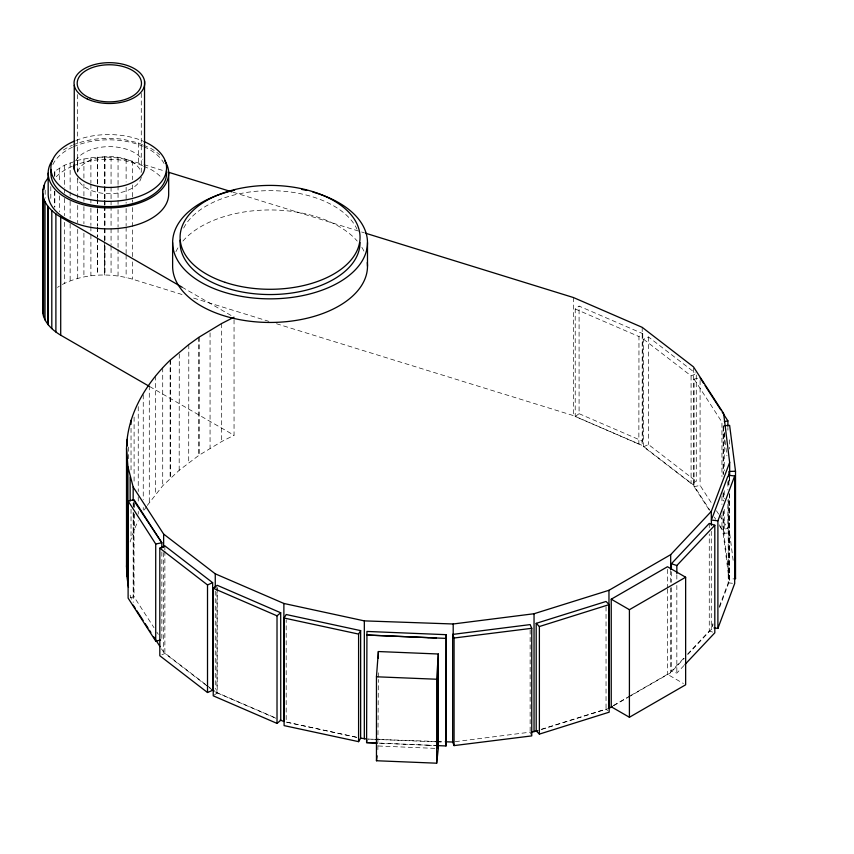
<?xml version="1.0" encoding="UTF-8"?>
<svg xmlns="http://www.w3.org/2000/svg" width="854" height="854" viewBox="0 0 854 854"><rect width="100%" height="100%" fill="white"/><g stroke="black" fill="none" stroke-linecap="round" stroke-linejoin="round"><path stroke-width="0.64" stroke-dasharray="4.27 3.2" d="M377.874 749.684L378.354 679.485M130.118 541.959L134.099 529.854L138.241 520.694M711.403 627.605L713.271 622.63M719.335 606.468L728.216 582.844L728.216 499.174M687.822 654.474L711.275 629.483L713.111 624.584M719.548 607.45L729.658 580.528L729.626 493.601M146.61 506.433L143.248 511.482L143.248 507.5M147.283 505.419L162.719 485.777L179.18 470.298L198.886 455.342L221.688 441.55L234.049 435.252L234.049 317.186M684.065 665.437L676.838 673.101L671.404 671.308L684.022 657.868M687.63 654.025L709.268 630.989L709.268 534.038M628.395 697.152L670.678 672.738L684.214 658.317M642.763 333.647L642.763 441.219L638.856 444.208L638.973 336.551L642.763 333.647L579.087 306.106L575.212 308.956L575.212 416.528L638.973 444.123M575.212 416.528L579.087 413.688L579.087 306.106M214.162 695.145L217.204 692.904L217.236 585.3M54.709 176.575L54.709 171.27L64.434 165.238L77.714 160.317L90.898 157.712L104.957 156.955L118.055 157.937L126.125 159.41L142.671 164.246M57.528 287.403L59.342 286.143M179.18 470.298L179.265 352.168M613.535 705.457L629.601 696.181M630.754 695.519L667.476 674.308L683.371 683.488M613.546 705.735L627.252 697.814M62.395 284.446C83.831 273.472 109.579 272.554 132.477 279.162L183.45 294.94M696.277 375.098L696.277 481.346L691.078 483.428L643.521 446.781L643.521 339.209L648.474 336.956L695.241 372.974M161.844 654.826L164.875 653.449L208.493 687.075M643.404 446.834L648.474 444.528L696.277 481.346M643.521 339.209L691.078 375.856L696.277 373.774M541.287 729.316L606.041 709.044L607.6 710.613M541.66 729.423L607.696 708.767M133.341 544.457L134.014 544.308M130.203 597.629L134.014 596.786L154.008 627.711M709.098 509.849L694.099 486.695L694.099 379.112L698.882 378.087M693.822 486.748L700.088 485.403L712.204 504.17M719.805 526.384L721.95 529.693L727.896 528.445L727.896 500.561M455.278 741.656L530.142 732.166L531.348 734.963M723.071 510.905L723.071 533.323L729.626 532.96L733.33 561.772M728.932 516.083L728.708 579.065L735.518 578.798M435.956 741.453L368.298 739.084L435.604 741.827M437.28 741.496L443.909 741.731M436.928 741.88L443.525 742.147M378.354 746.001L435.636 748.403M728.216 582.844L733.372 583.378M286.474 722.1L356.534 737.258M356.801 737.365L286.186 722.089L286.186 619.833M142.533 144.753L138.551 142.981L124.022 139.512A60.25 34.79 0 0 0 73.487 144.774M142.533 165.74L138.551 163.979L124.022 160.499A60.25 34.79 0 0 0 73.487 165.761M143.952 164.641L164.331 170.949M233.142 192.246L364.391 232.854M193.644 298.089L268.818 321.35M276.472 323.719L573.365 415.588L642.197 445.404L693.469 484.923L709.984 510.436M709.268 630.989L712.588 632.088M575.212 308.956L638.973 336.551M579.087 413.688L642.763 441.219M215.261 691.889L275.447 717.904M217.204 692.904L275.81 718.235M143.75 145.287L151.03 148.511A60.25 34.79 0 0 1 159.709 154.852M143.75 166.274L151.03 169.508A60.25 34.79 0 0 1 160.605 176.714M182.051 287.168L231.733 315.852M149.685 386.552L234.049 435.252M161.513 648.859L163.637 652.136L205.782 684.588M206.828 685.399L211.045 688.644M209.54 687.876L212.646 690.278M694.099 379.112L721.95 422.111L721.95 476.564M716.485 510.788L718.62 514.097M719.335 515.208L727.896 528.445M714.296 517.086L715.727 519.307M719.314 524.847L723.626 531.508L729.658 580.528M156.858 632.131L158.289 634.341M130.139 595.153L131.655 600.127M723.146 425.74L726.946 455.801M723.146 533.323L728.932 579.055L728.932 499.024M729.626 439.821L729.626 449.001M729.626 476.553L729.658 483.684M729.423 476.724L729.423 483.364M729.423 493.986L729.423 582.972M728.932 480.663L728.932 487.218M728.216 480.578L728.216 487.218M727.896 427.512L727.896 430.17M727.896 481.966L727.896 489.929M724.256 432.327L724.256 470.842M724.256 490.762L724.256 498.725M724.256 509.358L724.256 533.259M723.626 426.701L723.626 474.461M723.626 493.036L723.626 500.988M723.626 511.599L723.626 531.508M723.146 427.053L723.071 474.29M723.071 492.534L723.071 500.529M721.95 496.484L721.95 504.458M721.95 515.079L721.95 529.693M711.275 531.305L711.275 629.483M709.268 523.417L709.268 528.722M700.088 380.489L700.088 485.403M693.469 368.181L693.469 484.923M691.078 375.856L691.078 483.428M676.838 574.827L676.838 580.144M676.838 585.449L676.838 673.101M671.404 571.7L671.404 582.321M671.404 587.637L671.404 671.308M670.678 570.579L670.678 582.524M670.678 587.83L670.678 672.738M667.476 569.362L667.476 587.723M667.476 589.036L667.476 674.308M648.474 336.956L648.474 444.528M642.197 327.338L642.197 445.404M606.041 606.788L606.041 709.044M573.365 297.512L573.365 415.588M530.142 629.9L530.142 732.166M378.354 672.835L378.354 678.151M221.688 323.485L221.688 441.55M216.916 586.869L216.916 590.851M216.916 592.174L216.916 693.117M215.261 591.064L215.261 689.242M210.063 332.846L210.063 448.265M199.067 337.17L199.067 455.235M198.886 337.277L198.886 455.342M188.809 344.568L188.713 462.687M170.277 360.089L170.277 478.165M170.181 360.142L170.181 478.219M164.875 545.877L164.875 549.859M164.875 551.182L164.875 653.449M163.637 552.645L163.637 652.136M162.719 367.7L162.719 485.777M161.854 551.962L161.854 639.859M155.674 375.888L155.674 493.954M149.29 385.645L149.29 502.387M143.248 394.74L143.248 499.547M141.273 93.364L141.273 171.889M138.551 142.981L138.551 163.979M138.241 406.611L138.241 491.509M138.241 496.814L138.241 503.454M138.241 511.407L138.241 514.065M134.099 417.083L134.099 483.417M134.099 503.316L134.099 507.297M134.099 513.927L134.099 529.854M134.014 503.636L134.014 507.575M134.014 514.14L134.014 596.786M133.341 502.472L133.341 506.411M133.341 512.976L133.341 596.935M133.171 502.942L133.171 505.6M133.171 512.229L133.171 602.444M132.477 161.096L132.477 179.671M132.477 184.976L132.477 202.217M132.477 207.522L132.477 256.616M132.477 261.922L132.477 279.162M131.036 428.281L131.036 470.735M131.036 509.208L131.036 538.394M128.58 447.058L128.58 459.004M126.125 159.41L126.125 181.966M126.125 187.272L126.125 203.199M126.125 208.504L126.125 225.744M126.125 227.079L126.125 253.606M126.125 254.93L126.125 277.486M118.055 157.937L118.055 184.475M118.055 185.798L118.055 199.067M118.055 200.391L118.055 204.373M118.055 209.678L118.055 226.918M118.055 228.253L118.055 248.151M118.055 249.475L118.055 276.013M111.063 157.125L111.063 204.885M111.063 206.22L111.063 244.692M111.063 246.016L111.063 275.202M104.957 156.955L104.957 199.398M104.957 200.733L104.957 204.704M104.957 206.038L104.957 227.26M104.957 228.584L104.957 240.529M104.957 245.835L104.957 275.02M104.743 156.955L104.743 199.409M104.743 200.733L104.743 204.714M104.743 206.038L104.743 240.529M104.743 245.835L104.743 275.02M104.594 156.955L104.594 199.398M104.594 200.733L104.594 204.704M104.594 206.038L104.594 227.26M104.594 228.584L104.594 240.529M104.594 241.853L104.594 275.02M97.591 157.104L97.591 198.235M97.591 199.558L97.591 203.54M97.591 208.846L97.591 226.096M97.591 227.42L97.591 236.707M97.591 238.031L97.591 275.18M97.409 157.104L97.409 198.235M97.409 199.558L97.409 203.54M97.409 208.846L97.409 226.096M97.409 227.42L97.409 236.707M97.409 238.031L97.409 275.18M90.898 157.712L90.898 182.916M90.898 184.24L90.898 202.814M90.898 208.12L90.898 225.371M90.898 226.694L90.898 233.334M90.898 234.658L90.898 275.778M83.916 158.844L83.916 178.753M83.916 184.058L83.916 195.993M83.916 197.317L83.916 201.298M83.916 206.604L83.916 223.855M83.916 233.142L83.916 276.92M77.714 160.317L77.714 172.252M77.714 178.892L77.714 200.114M77.714 205.419L77.714 222.67M77.714 229.299L77.714 278.383M77.404 94.559L77.404 171.75M70.135 162.815L70.135 190.677M70.135 192.001L70.135 195.982M70.135 201.288L70.135 218.539M70.135 223.844L70.135 280.891M64.434 165.238L64.434 187.795M64.434 189.118L64.434 193.1M64.434 198.406L64.434 215.646M64.434 222.286L64.434 283.304M59.342 168.067L59.342 182.66M59.342 195.929L59.342 211.845M54.805 171.216L54.805 176.522M54.805 191.115L54.805 207.031M54.709 191.168L54.709 207.084M50.802 186.62L50.802 199.889M45.166 190.154L45.166 198.117M75.718 160.851A35.345 20.411 0 0 1 108.266 146.653A35.345 20.411 0 0 1 142.319 159.623M141.273 177.216A32.132 18.553 0 0 1 109.963 193.698A32.132 18.553 0 0 1 77.565 177.931M77.703 171.889A32.132 18.553 0 0 1 109.76 156.602A32.132 18.553 0 0 1 141.113 172.369M56.247 176.714A60.25 34.79 0 0 1 72.323 166.252M63.431 149.973A60.25 34.79 0 0 1 72.323 145.265M52.863 164.576A57.837 33.391 0 0 1 72.323 147.272M73.519 146.728A57.837 33.391 0 0 1 142.725 146.194M143.942 146.728A57.837 33.391 0 0 1 164.598 164.576M75.985 140.44A57.837 33.391 0 0 1 142.725 140.953M183.674 228.071A89.98 51.945 0 0 1 271.028 190.655A89.98 51.945 0 0 1 356.972 229.15M175.945 251.652A97.431 56.257 0 0 1 178.272 247.34M182.905 241.063A97.431 56.257 0 0 1 270.056 209.956A97.431 56.257 0 0 1 357.218 241.063M361.85 247.34A97.431 56.257 0 0 1 364.167 251.652M428.078 745.2L378.365 743.108L436.084 745.542L428.078 745.254"/><path stroke-width="1.28" d="M438.294 748.51L438.305 654.004L378.354 651.538L376.465 676.784L376.465 760.743L436.672 763.198L438.294 748.51L438.294 664.551M437.408 745.595L445.991 745.958L446.172 634.682L366.942 631.437L366.59 742.606L377.052 743.055M445.991 745.958L446.172 742.179M436.672 763.198L436.672 679.24L438.305 654.004M128.484 587.435L126.894 576.407L126.52 566.597L126.52 448.531C127.107 414.307 146.119 383.297 170.181 360.142L188.713 344.621L198.886 337.277L221.688 323.485L234.049 317.186M126.52 566.597L126.819 562.669M366.825 740.204L366.59 742.606L377.052 743.044M445.991 638.386L366.59 635.024L428.078 637.628M376.465 760.743L377.094 755.833M148.532 385.891L60.709 335.184C51.123 329.516 41.643 320.175 42.7 308.113L42.7 190.047L45.166 182.19L48.123 177.867M713.997 627.936L717.894 628.416L717.894 520.844L734.686 475.934L728.216 475.272M717.894 628.416L734.686 583.506L734.686 475.934M711.403 525.338L711.275 511.407L729.658 462.452L723.626 413.432L693.469 366.857L642.197 327.338L573.365 297.512L365.661 233.249M711.862 518.784L727.747 476.511M284.104 618.029L286.186 614.517L360.644 630.626L360.644 738.198L358.595 741.656L284.104 725.612L284.104 618.029L358.595 634.084L360.644 630.626M126.52 448.531L127.929 466.786L133.171 487.026L163.637 534.07L215.261 573.824L283.88 603.468L364.327 620.879L453.196 623.986L534.038 613.738L608.966 590.295L670.678 554.662L711.275 511.407M671.404 569.042L671.404 563.736L709.268 523.417L714.809 525.253L714.809 632.825L684.972 664.476M676.838 573.493L676.838 565.529L714.809 525.253M277.016 723.402L277.016 615.83L280.699 612.766L217.236 585.3L213.233 588.246L213.233 695.818L277.016 723.402L280.742 720.306L280.699 612.766M611.24 599.198L667.476 566.736L685.645 577.229L685.645 684.801L629.409 717.264L611.24 706.781L611.24 599.198L629.409 609.692L685.645 577.229M612.393 706.386L608.966 708.372L608.966 590.295M159.815 548.172L164.875 545.877L212.646 582.695L212.646 690.278L207.511 692.509L159.815 655.744L159.815 548.172L207.511 584.937L207.511 692.509M207.511 584.937L212.646 582.695M536.205 623.335L539.386 626.526L609.158 604.611L609.158 712.183L539.386 734.109L536.205 730.907L536.205 623.335L606.041 601.472L609.158 604.611M531.423 732.145L537.849 730.618M160.627 640.105L155.716 641.076L128.111 598.099L128.111 501.02L134.014 499.707L161.854 542.781L161.854 548.022M724.32 421.62L727.896 420.873L727.896 426.189M128.111 501.02L155.716 543.998L161.854 542.781L133.341 499.857M452.652 741.987L452.652 634.415L530.142 624.594L531.754 628.309L531.754 735.892L454.072 745.595L452.62 741.923M452.652 634.415L454.072 638.013L531.754 628.309M724.256 425.687L729.626 425.388L735.518 471.227L735.518 578.798L734.846 573.557M735.518 471.227L728.932 471.483L728.932 476.724M360.431 738.102L366.974 739.041M445.244 741.774L453.196 742.051M428.078 637.671L436.191 637.97M376.465 676.784L436.672 679.24M711.403 520.033L717.894 520.844M168.163 172.134L231.872 191.851M671.404 563.736L676.838 565.529M213.233 588.246L277.016 615.83M280.261 719.986L283.88 721.545L283.88 603.468M42.7 190.047C41.643 202.099 51.123 211.45 60.709 217.108L182.051 287.168M212.102 689.456L214.205 691.078M700.088 377.831L703.643 383.35M705.073 385.56L720.765 409.835M722.185 412.044L727.896 420.873M133.171 605.091L135.295 608.379M136.704 610.567L143.088 620.41M145.212 623.698L148.052 628.074M149.471 630.263L150.88 632.451M153.72 636.828L160.093 646.67M729.658 462.452L729.658 475.721M670.678 554.662L670.678 569.255M629.409 609.692L629.409 717.264M539.386 626.526L539.386 734.109M534.038 613.738L534.038 731.814M454.072 638.013L454.072 745.595M453.196 623.986L453.196 634.597M446.172 634.682L446.172 742.254M378.354 651.538L378.354 658.199M367.487 242.6L367.487 266.213M364.327 620.879L364.327 738.945M358.595 634.084L358.595 741.656M215.261 573.824L215.261 587.082M172.625 242.6L172.625 266.213A97.431 56.257 0 0 0 273.237 322.428A97.431 56.257 0 0 0 367.284 262.552M168.676 173.116L168.676 194.104A60.25 34.79 0 0 1 108.426 228.893A60.25 34.79 0 0 1 48.176 194.104L48.176 173.116M163.637 534.07L163.637 547.339M155.716 543.998L155.716 641.076M144.529 80.842L144.529 164.801A35.345 20.411 0 0 1 108.661 187.453A35.345 20.411 0 0 1 74.447 163.968M133.171 487.026L133.171 500.295M131.036 420.328L131.036 424.31M130.139 477.076L130.139 500.956M127.929 466.786L127.929 584.862M127.214 439.362L127.214 446.001M126.894 458.331L126.894 576.407M74.255 85.336L74.255 169.295M60.709 217.108L60.709 335.184M55.894 213.916L55.894 331.982M51.806 210.5L51.806 328.576M48.262 206.775L48.262 324.851M47.888 206.38L47.888 324.445M45.016 201.907L45.016 319.983M43.874 185.414L43.874 189.396M43.629 186.375L43.629 189.033M43.565 198.555L43.565 316.631M42.999 194.819L42.999 312.895M42.871 193.986L42.871 312.052M164.822 160.862A60.25 34.79 0 0 1 107.433 207.896A60.25 34.79 0 0 1 52.756 159.794M166.413 170.736A57.837 33.391 0 0 1 107.647 206.604A57.837 33.391 0 0 1 51.251 169.487M143.942 141.476A57.837 33.391 0 0 1 151.03 190.752A57.837 33.391 0 0 1 65.406 190.1A57.837 33.391 0 0 1 74.736 140.953M360.036 242.6A89.98 51.945 0 0 1 267.932 294.534A89.98 51.945 0 0 1 180.183 240.134M312.874 192.065A97.431 56.257 0 0 1 344.397 278.959A97.431 56.257 0 0 1 190.752 275.276A97.431 56.257 0 0 1 234.647 190.186M301.665 189.385A97.431 56.257 0 0 1 306.725 190.474M87.3 99.021A35.345 20.411 0 0 0 144.337 86.158A35.345 20.411 0 0 0 96.534 64.071A35.345 20.411 0 0 0 87.3 99.021M90.268 98.253A32.132 18.553 0 0 0 141.273 85.379A32.132 18.553 0 0 0 96.47 66.313A32.132 18.553 0 0 0 90.268 98.253M225.072 282.332A89.98 51.945 0 0 0 360.036 237.348A89.98 51.945 0 0 0 225.072 192.363A89.98 51.945 0 0 0 225.072 282.332"/></g></svg>
